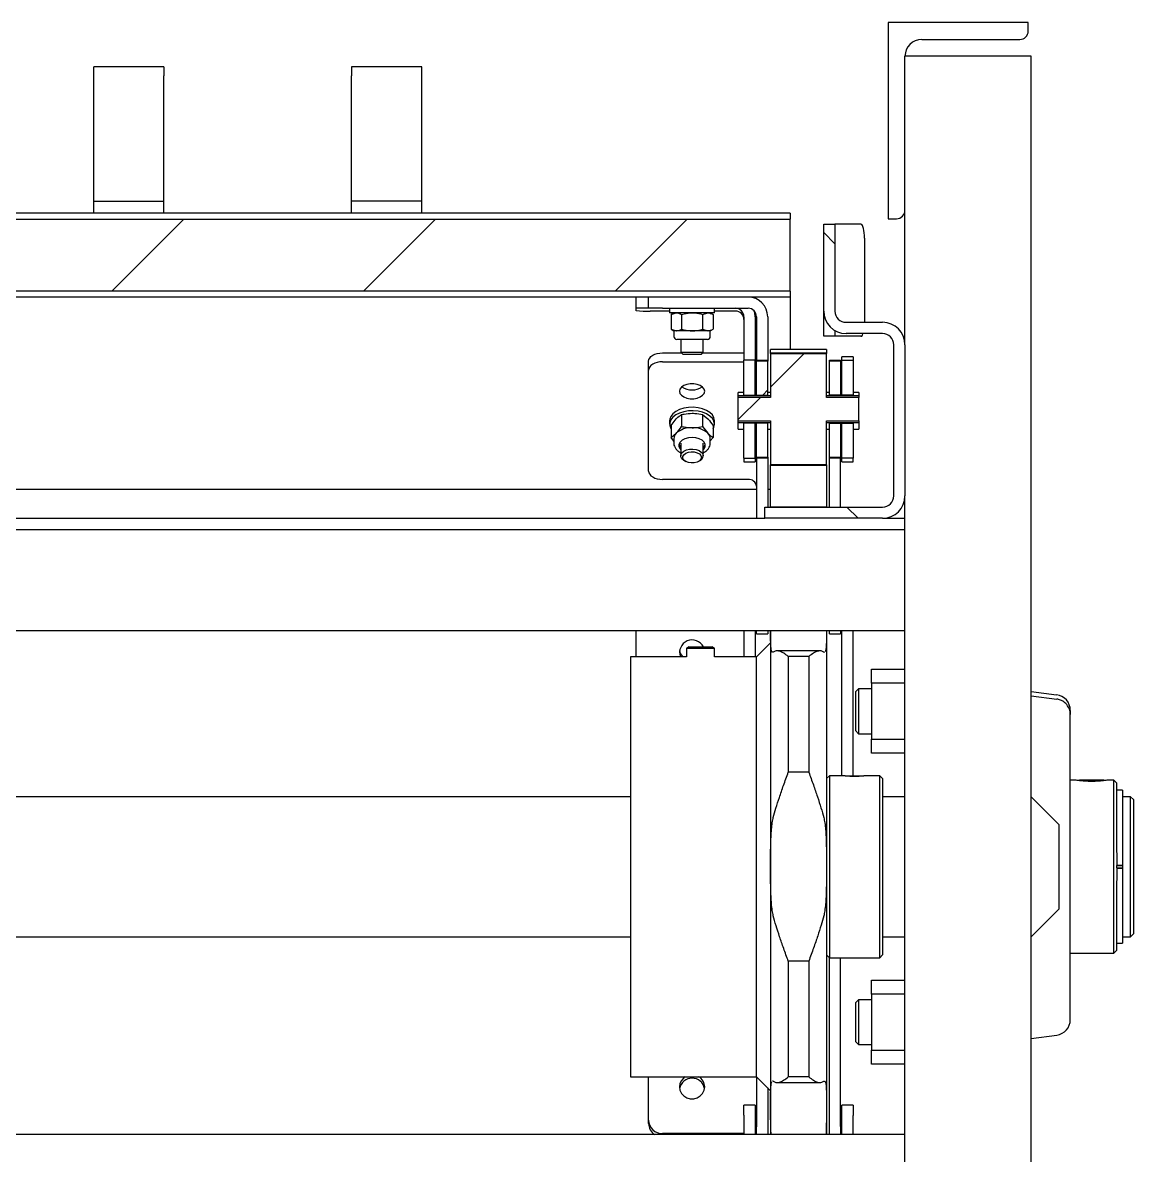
# Model space of a CAD drawing. Header units: millimetres. Extents: x 0 to 11880, y 0 to 8400.
# Drawn here: x 3288.1 to 3684.5, y 4178.7 to 4583.2 of the extents above; entities that cross this region are included whole.
import ezdxf

# ---------------------------------------------------------------- set-up
doc = ezdxf.new("R2010")
doc.units = ezdxf.units.MM
doc.header["$LTSCALE"] = 20

msp = doc.modelspace()

# ---------------------------------------------------------------- hatches: boundary and pattern name
at = {"linetype": 'Continuous', "lineweight": 18}
h = msp.add_hatch(dxfattribs=at)
h.set_pattern_fill('ANSI31', scale=20, style=0)
edge = h.paths.add_edge_path(flags=0)
edge.add_line((3647.02, 4580.22), (3647.02, 4583.22))
edge.add_line((3647.02, 4583.22), (3597.02, 4583.22))
edge.add_line((3597.02, 4583.22), (3597.02, 4513.22))
edge.add_line((3597.02, 4513.22), (3600.02, 4513.22))
edge.add_arc((3600.02, 4516.22), 3, 270, 360)
edge.add_line((3603.02, 4516.22), (3603.02, 4571.22))
edge.add_arc((3609.02, 4571.22), 6, 90, 180, ccw=False)
edge.add_line((3609.02, 4577.22), (3644.02, 4577.22))
edge.add_arc((3644.02, 4580.22), 3, 270, 360)
h = msp.add_hatch(dxfattribs=at)
h.set_pattern_fill('ANSI31', scale=20, style=0)
h.paths.add_polyline_path([(3182.02, 4487.36), (3562.02, 4487.36), (3562.02, 4513.06), (3182.02, 4513.06)], flags=0)
h = msp.add_hatch(dxfattribs=at)
h.set_pattern_fill('ANSI31', scale=20, angle=90, style=0)
edge = h.paths.add_edge_path(flags=0)
edge.add_line((3553.02, 4410.22), (3553.02, 4406.22))
edge.add_line((3553.02, 4406.22), (3595.02, 4406.22))
edge.add_arc((3595.02, 4414.22), 8, 270, 360)
edge.add_line((3603.02, 4414.22), (3603.02, 4468.22))
edge.add_arc((3595.02, 4468.22), 8, 0, 90)
edge.add_line((3595.02, 4476.22), (3582.02, 4476.22))
edge.add_arc((3582.02, 4480.22), 4, 180, 270, ccw=False)
edge.add_line((3578.02, 4480.22), (3578.02, 4511.22))
edge.add_line((3578.02, 4511.22), (3574.02, 4511.22))
edge.add_line((3574.02, 4511.22), (3574.02, 4480.22))
edge.add_arc((3582.02, 4480.22), 8, 180, 270)
edge.add_line((3582.02, 4472.22), (3595.02, 4472.22))
edge.add_arc((3595.02, 4468.22), 4, 0, 90, ccw=False)
edge.add_line((3599.02, 4468.22), (3599.02, 4414.22))
edge.add_arc((3595.02, 4414.22), 4, 270, 360, ccw=False)
edge.add_line((3595.02, 4410.22), (3553.02, 4410.22))
h = msp.add_hatch(dxfattribs=at)
h.set_pattern_fill('ANSI31', scale=20, style=0)
h.paths.add_polyline_path([(3543.52, 4449.42), (3543.52, 4441), (3555.02, 4441), (3555.02, 4425.33), (3575.02, 4425.33), (3575.02, 4441), (3586.52, 4441), (3586.52, 4449.42), (3575.02, 4449.42), (3575.02, 4465.09), (3555.02, 4465.09), (3555.02, 4449.42)], flags=0)
h = msp.add_hatch(dxfattribs=at)
h.set_pattern_fill('ANSI31', scale=20, style=0)
h.paths.add_polyline_path([(3549.52, 4450.25), (3549.52, 4462.71), (3545.52, 4462.71), (3545.52, 4450.25)], flags=0)
h = msp.add_hatch(dxfattribs=at)
h.set_pattern_fill('ANSI31', scale=20, style=0)
h.paths.add_polyline_path([(3550.02, 4462.37), (3550.02, 4450.25), (3554.02, 4450.25), (3554.02, 4462.37)], flags=0)
h = msp.add_hatch(dxfattribs=at)
h.set_pattern_fill('ANSI31', scale=20, style=0)
h.paths.add_polyline_path([(3576.02, 4450.25), (3580.02, 4450.25), (3580.02, 4462.36), (3576.02, 4462.36)], flags=0)
h = msp.add_hatch(dxfattribs=at)
h.set_pattern_fill('ANSI31', scale=20, style=0)
h.paths.add_polyline_path([(3584.52, 4462.71), (3580.52, 4462.71), (3580.52, 4450.25), (3584.52, 4450.25)], flags=0)
h = msp.add_hatch(dxfattribs=at)
h.set_pattern_fill('ANSI31', scale=20, style=0)
h.paths.add_polyline_path([(3545.52, 4440.17), (3545.52, 4427.71), (3549.52, 4427.71), (3549.52, 4440.17)], flags=0)
h = msp.add_hatch(dxfattribs=at)
h.set_pattern_fill('ANSI31', scale=20, style=0)
h.paths.add_polyline_path([(3554.02, 4428.05), (3554.02, 4440.17), (3550.02, 4440.17), (3550.02, 4428.05)], flags=0)
h = msp.add_hatch(dxfattribs=at)
h.set_pattern_fill('ANSI31', scale=20, style=0)
h.paths.add_polyline_path([(3580.02, 4440.17), (3576.02, 4440.17), (3576.02, 4428.05), (3580.02, 4428.05)], flags=0)
h = msp.add_hatch(dxfattribs=at)
h.set_pattern_fill('ANSI31', scale=20, style=0)
h.paths.add_polyline_path([(3584.52, 4427.71), (3584.52, 4440.17), (3580.52, 4440.17), (3580.52, 4427.71)], flags=0)
h = msp.add_hatch(dxfattribs=at)
h.set_pattern_fill('ANSI31', scale=20, style=0)
h.paths.add_polyline_path([(3575.02, 4425.22), (3555.02, 4425.22), (3555.02, 4410.22), (3575.02, 4410.22)], flags=0)

# ---------------------------------------------------------------- linework, layer by layer
at = {"color": 7, "linetype": 'Continuous', "lineweight": 25}
for p, q in [((3597.02, 4583.22), (3597.02, 4513.22)), ((3647.02, 4583.22), (3597.02, 4583.22)), ((3647.02, 4580.22), (3647.02, 4583.22)), ((3609.02, 4577.22), (3644.02, 4577.22)), ((3603.02, 4516.22), (3603.02, 4571.22)), ((3648.02, 4571.22), (3603.02, 4571.22)), ((3648.02, 3931.22), (3648.02, 4571.22)), ((3338.52, 4567.47), (3313.52, 4567.47)), ((3313.52, 4564.25), (3313.52, 4567.47)), ((3338.52, 4567.47), (3338.52, 4564.25)), ((3430.52, 4567.47), (3405.52, 4567.47)), ((3405.52, 4567.47), (3405.52, 4564.25)), ((3430.52, 4564.25), (3430.52, 4567.47)), ((3313.52, 4519.45), (3313.52, 4564.25)), ((3338.52, 4519.45), (3338.52, 4564.25)), ((3405.52, 4519.45), (3405.52, 4564.25)), ((3430.52, 4519.45), (3430.52, 4564.25)), ((3313.52, 4519.45), (3338.52, 4519.45)), ((3313.52, 4515.21), (3313.52, 4519.45)), ((3338.52, 4515.21), (3338.52, 4519.45)), ((3430.52, 4519.45), (3405.52, 4519.45)), ((3405.52, 4515.21), (3405.52, 4519.45)), ((3430.52, 4515.21), (3430.52, 4519.45)), ((3562.02, 4515.21), (3182.02, 4515.21)), ((3562.02, 4515.21), (3562.02, 4513.06)), ((3603.02, 4468.22), (3603.02, 4516.22)), ((3182.02, 4513.06), (3562.02, 4513.06)), ((3562.02, 4487.36), (3562.02, 4513.06)), ((3574.02, 4480.22), (3574.02, 4511.22)), ((3574.02, 4511.22), (3578.02, 4511.22)), ((3578.02, 4511.22), (3578.02, 4480.22)), ((3587.31, 4511.22), (3578.02, 4511.22)), ((3597.02, 4513.22), (3600.02, 4513.22)), ((3588.6, 4506.22), (3588.6, 4476.22)), ((3562.02, 4487.36), (3182.02, 4487.36)), ((3562.02, 4487.36), (3562.02, 4485.21)), ((3562.02, 4485.21), (3182.02, 4485.21)), ((3507.02, 4481.21), (3507.02, 4485.21)), ((3511.52, 4481.21), (3511.52, 4485.21)), ((3562.02, 4485.21), (3562.02, 4479.11)), ((3507.02, 4480.37), (3507.02, 4481.21)), ((3511.52, 4481.21), (3507.02, 4481.21)), ((3516.52, 4481.21), (3511.52, 4481.21)), ((3519.02, 4480.24), (3512.02, 4480.24)), ((3516.52, 4481.21), (3547.02, 4481.21)), ((3519.02, 4481.21), (3519.02, 4479.61)), ((3535.02, 4479.61), (3519.02, 4479.61)), ((3520.52, 4479.61), (3519.51, 4479.03)), ((3519.51, 4479.03), (3521.39, 4479.61)), ((3519.51, 4479.03), (3519.51, 4473.75)), ((3523.27, 4479.03), (3523.27, 4473.75)), ((3530.77, 4479.03), (3532.65, 4479.61)), ((3530.77, 4479.03), (3530.77, 4473.75)), ((3534.52, 4479.03), (3533.52, 4479.61)), ((3534.52, 4479.03), (3534.52, 4473.75)), ((3535.02, 4479.61), (3535.02, 4481.21)), ((3542.52, 4480.24), (3535.02, 4480.24)), ((3545.52, 4478.21), (3545.52, 4462.71)), ((3549.52, 4479.04), (3549.46, 4479.95)), ((3549.52, 4479.04), (3549.52, 4478.21)), ((3549.52, 4478.21), (3549.52, 4462.71)), ((3550.02, 4478.21), (3550.02, 4462.71)), ((3554.02, 4478.21), (3554.02, 4462.71)), ((3562.02, 4479.11), (3562.02, 4470.71)), ((3574.02, 4471.22), (3574.02, 4480.22)), ((3519.51, 4473.75), (3520.52, 4473.17)), ((3519.51, 4473.75), (3521.39, 4473.17)), ((3530.77, 4473.75), (3532.65, 4473.17)), ((3533.52, 4473.17), (3534.52, 4473.75)), ((3582.02, 4476.22), (3595.02, 4476.22)), ((3520.52, 4473.17), (3520.52, 4471.13)), ((3521.39, 4473.17), (3520.52, 4473.17)), ((3527.02, 4473.17), (3521.39, 4473.17)), ((3532.5, 4470.11), (3521.54, 4470.11)), ((3523.02, 4470.11), (3523.02, 4465.5)), ((3532.65, 4473.17), (3527.02, 4473.17)), ((3531.02, 4465.5), (3531.02, 4470.11)), ((3533.52, 4473.17), (3532.65, 4473.17)), ((3533.52, 4471.13), (3533.52, 4473.17)), ((3562.02, 4470.71), (3562.02, 4466.46)), ((3578.02, 4471.22), (3574.02, 4471.22)), ((3578.02, 4473.29), (3578.02, 4471.22)), ((3587.31, 4471.22), (3578.02, 4471.22)), ((3595.02, 4472.22), (3582.02, 4472.22)), ((3523.02, 4465.5), (3523.71, 4464.81)), ((3523.02, 4465.5), (3531.02, 4465.5)), ((3530.33, 4464.81), (3531.02, 4465.5)), ((3575.02, 4466.46), (3555.02, 4466.46)), ((3555.02, 4465.21), (3555.02, 4466.46)), ((3575.02, 4466.46), (3575.02, 4465.21)), ((3599.02, 4414.22), (3599.02, 4468.22)), ((3603.02, 4468.22), (3603.02, 4414.22)), ((3511.52, 4459.11), (3511.52, 4462.31)), ((3516.52, 4465.31), (3523.21, 4465.31)), ((3516.52, 4462.11), (3545.52, 4462.11)), ((3523.71, 4464.81), (3530.33, 4464.81)), ((3530.83, 4465.31), (3545.52, 4465.31)), ((3549.52, 4462.71), (3545.52, 4462.71)), ((3545.52, 4450.25), (3545.52, 4462.71)), ((3549.52, 4450.25), (3549.52, 4462.71)), ((3550.02, 4462.37), (3550.02, 4462.71)), ((3550.02, 4462.71), (3554.02, 4462.71)), ((3554.02, 4462.37), (3550.02, 4462.37)), ((3550.02, 4450.25), (3550.02, 4462.37)), ((3554.02, 4462.71), (3554.02, 4462.37)), ((3554.02, 4450.25), (3554.02, 4462.37)), ((3575.02, 4465.21), (3555.02, 4465.21)), ((3555.02, 4465.09), (3555.02, 4465.21)), ((3555.02, 4465.09), (3555.02, 4449.42)), ((3555.02, 4465.09), (3575.02, 4465.09)), ((3575.02, 4465.21), (3575.02, 4465.09)), ((3575.02, 4449.42), (3575.02, 4465.09)), ((3576.02, 4462.71), (3580.02, 4462.71)), ((3576.02, 4462.36), (3576.02, 4462.71)), ((3576.02, 4450.25), (3576.02, 4462.36)), ((3580.02, 4462.36), (3576.02, 4462.36)), ((3580.02, 4462.71), (3580.02, 4462.36)), ((3580.02, 4462.36), (3580.02, 4450.25)), ((3584.52, 4463.93), (3580.52, 4463.93)), ((3580.52, 4462.71), (3580.52, 4463.93)), ((3580.52, 4450.25), (3580.52, 4462.71)), ((3580.52, 4462.71), (3584.52, 4462.71)), ((3584.52, 4463.93), (3584.52, 4462.71)), ((3584.52, 4462.71), (3584.52, 4450.25)), ((3511.52, 4423.1), (3511.52, 4459.11)), ((3545.52, 4451.21), (3543.52, 4451.21)), ((3543.52, 4449.96), (3543.52, 4451.21)), ((3555.02, 4449.96), (3543.52, 4449.96)), ((3543.52, 4449.42), (3543.52, 4449.96)), ((3555.02, 4449.42), (3543.52, 4449.42)), ((3543.52, 4441), (3543.52, 4449.42)), ((3545.52, 4450.25), (3549.52, 4450.25)), ((3545.52, 4450.25), (3545.52, 4449.96)), ((3550.02, 4451.21), (3549.52, 4451.21)), ((3549.52, 4450.25), (3549.52, 4449.96)), ((3550.02, 4450.25), (3554.02, 4450.25)), ((3550.02, 4450.25), (3550.02, 4449.96)), ((3555.02, 4451.21), (3554.02, 4451.21)), ((3554.02, 4450.25), (3554.02, 4449.96)), ((3576.02, 4451.21), (3575.02, 4451.21)), ((3586.52, 4449.96), (3575.02, 4449.96)), ((3586.52, 4449.42), (3575.02, 4449.42)), ((3580.02, 4450.25), (3576.02, 4450.25)), ((3576.02, 4450.25), (3576.02, 4449.96)), ((3580.52, 4451.21), (3580.02, 4451.21)), ((3580.02, 4450.25), (3580.02, 4449.96)), ((3584.52, 4450.25), (3580.52, 4450.25)), ((3580.52, 4450.25), (3580.52, 4449.96)), ((3586.52, 4451.21), (3584.52, 4451.21)), ((3584.52, 4450.25), (3584.52, 4449.96)), ((3586.52, 4451.21), (3586.52, 4449.96)), ((3586.52, 4449.96), (3586.52, 4449.42)), ((3586.52, 4441), (3586.52, 4449.42)), ((3519.02, 4441.1), (3519.02, 4439.82)), ((3519.51, 4439.36), (3521.39, 4441.77)), ((3523.27, 4443.26), (3523.27, 4439.04)), ((3530.77, 4443.26), (3532.65, 4441.77)), ((3530.77, 4443.26), (3530.77, 4439.04)), ((3535.02, 4439.82), (3535.02, 4441.1)), ((3519.51, 4439.36), (3519.51, 4435.14)), ((3530.77, 4439.04), (3532.65, 4436.62)), ((3534.52, 4439.36), (3534.52, 4435.14)), ((3543.52, 4441), (3555.02, 4441)), ((3543.52, 4440.46), (3543.52, 4441)), ((3543.52, 4440.46), (3555.02, 4440.46)), ((3543.52, 4439), (3543.52, 4440.46)), ((3543.52, 4438.05), (3543.52, 4439)), ((3543.52, 4438.05), (3545.52, 4438.05)), ((3545.52, 4440.46), (3545.52, 4440.17)), ((3549.52, 4440.17), (3545.52, 4440.17)), ((3545.52, 4427.71), (3545.52, 4440.17)), ((3549.52, 4440.46), (3549.52, 4440.17)), ((3549.52, 4427.71), (3549.52, 4440.17)), ((3549.52, 4438.05), (3550.02, 4438.05)), ((3550.02, 4440.46), (3550.02, 4440.17)), ((3550.02, 4428.05), (3550.02, 4440.17)), ((3554.02, 4440.17), (3550.02, 4440.17)), ((3554.02, 4440.46), (3554.02, 4440.17)), ((3554.02, 4428.05), (3554.02, 4440.17)), ((3554.02, 4438.05), (3555.02, 4438.05)), ((3555.02, 4441), (3555.02, 4425.33)), ((3575.02, 4441), (3586.52, 4441)), ((3575.02, 4425.33), (3575.02, 4441)), ((3575.02, 4440.46), (3586.52, 4440.46)), ((3575.02, 4438.05), (3576.02, 4438.05)), ((3576.02, 4440.46), (3576.02, 4440.17)), ((3576.02, 4440.17), (3580.02, 4440.17)), ((3576.02, 4428.05), (3576.02, 4440.17)), ((3580.02, 4440.46), (3580.02, 4440.17)), ((3580.02, 4440.17), (3580.02, 4428.05)), ((3580.02, 4438.05), (3580.52, 4438.05)), ((3580.52, 4440.46), (3580.52, 4440.17)), ((3580.52, 4427.71), (3580.52, 4440.17)), ((3580.52, 4440.17), (3584.52, 4440.17)), ((3584.52, 4440.46), (3584.52, 4440.17)), ((3584.52, 4440.17), (3584.52, 4427.71)), ((3584.52, 4438.05), (3586.52, 4438.05)), ((3586.52, 4441), (3586.52, 4440.46)), ((3586.52, 4440.46), (3586.52, 4438.05)), ((3519.51, 4435.14), (3521.39, 4436.62)), ((3520.52, 4433.83), (3519.51, 4435.14)), ((3520.52, 4434.67), (3520.52, 4433.04)), ((3523.02, 4433.04), (3523.02, 4428.54)), ((3531.02, 4428.54), (3531.02, 4433.04)), ((3534.52, 4435.14), (3533.52, 4433.84)), ((3533.52, 4433.04), (3533.52, 4434.67)), ((3522.77, 4429.71), (3523.02, 4429.36)), ((3531.02, 4429.36), (3531.31, 4429.79)), ((3524.37, 4426.74), (3524.83, 4426.5)), ((3529.21, 4426.5), (3529.66, 4426.74)), ((3545.52, 4427.71), (3549.52, 4427.71)), ((3545.52, 4427.71), (3545.52, 4426.39)), ((3545.52, 4426.38), (3545.52, 4426.39)), ((3545.52, 4426.38), (3549.52, 4426.38)), ((3549.52, 4427.71), (3549.52, 4426.39)), ((3549.52, 4426.39), (3549.52, 4426.38)), ((3550.02, 4428.05), (3554.02, 4428.05)), ((3550.02, 4427.71), (3550.02, 4428.05)), ((3554.02, 4427.71), (3550.02, 4427.71)), ((3550.02, 4427.71), (3550.02, 4406.22)), ((3554.02, 4428.05), (3554.02, 4427.71)), ((3554.02, 4427.71), (3554.02, 4410.22)), ((3575.02, 4425.33), (3555.02, 4425.33)), ((3555.02, 4425.22), (3555.02, 4425.33)), ((3555.02, 4410.22), (3555.02, 4425.22)), ((3555.02, 4425.22), (3575.02, 4425.22)), ((3575.02, 4425.33), (3575.02, 4425.22)), ((3575.02, 4425.22), (3575.02, 4410.22)), ((3576.02, 4427.71), (3576.02, 4428.05)), ((3576.02, 4428.05), (3580.02, 4428.05)), ((3580.02, 4427.71), (3576.02, 4427.71)), ((3576.02, 4410.22), (3576.02, 4427.71)), ((3580.02, 4428.05), (3580.02, 4427.71)), ((3580.02, 4410.22), (3580.02, 4427.71)), ((3584.52, 4427.71), (3580.52, 4427.71)), ((3580.52, 4426.39), (3580.52, 4427.71)), ((3580.52, 4426.38), (3580.52, 4426.39)), ((3580.52, 4426.38), (3584.52, 4426.38)), ((3584.52, 4426.39), (3584.52, 4427.71)), ((3584.52, 4426.39), (3584.52, 4426.38)), ((3547.02, 4420.1), (3516.52, 4420.1)), ((3194.02, 4416.69), (3550.02, 4416.69)), ((3554.02, 4416.69), (3555.02, 4416.69)), ((3603.02, 4406.22), (3603.02, 4414.22)), ((3553.02, 4410.22), (3595.02, 4410.22)), ((3553.02, 4406.22), (3553.02, 4410.22)), ((3575.02, 4410.22), (3555.02, 4410.22)), ((3191.02, 4406.22), (3553.02, 4406.22)), ((3595.02, 4406.22), (3553.02, 4406.22)), ((3595.02, 4406.22), (3603.02, 4406.22)), ((3603.02, 4405.22), (3603.02, 4406.22)), ((3603.02, 4402.22), (3603.02, 4405.22)), ((3141.02, 4402.22), (3603.02, 4402.22)), ((3603.02, 4396.22), (3603.02, 4402.22)), ((3603.02, 4369.22), (3603.02, 4396.22)), ((3603.02, 4366.22), (3603.02, 4369.22)), ((3141.02, 4366.22), (3603.02, 4366.22)), ((3507.02, 4356.82), (3507.02, 4366.22)), ((3545.52, 4366.22), (3545.52, 4356.82)), ((3549.52, 4366.22), (3549.52, 4356.82)), ((3550.02, 4365), (3550.02, 4366.22)), ((3550.02, 4365), (3554.02, 4365)), ((3554.02, 4366.22), (3554.02, 4365)), ((3555.02, 4366.22), (3555.02, 4281.82)), ((3575.02, 4366.22), (3575.02, 4281.82)), ((3576.02, 4365), (3576.02, 4366.22)), ((3576.02, 4365), (3580.02, 4365)), ((3580.02, 4366.22), (3580.02, 4365)), ((3580.52, 4314.32), (3580.52, 4366.22)), ((3584.52, 4314.32), (3584.52, 4366.22)), ((3603.02, 4136.44), (3603.02, 4366.22)), ((3525.85, 4360.32), (3525.02, 4359.84)), ((3525.85, 4360.32), (3533.98, 4360.32)), ((3533.98, 4360.32), (3534.19, 4360.32)), ((3535.02, 4359.84), (3534.19, 4360.32)), ((3555.02, 4361.82), (3550.02, 4356.82)), ((3525.02, 4356.82), (3505.02, 4356.82)), ((3505.02, 4356.82), (3505.02, 4206.82)), ((3525.02, 4359.84), (3525.02, 4356.82)), ((3525.02, 4359.84), (3534.76, 4359.84)), ((3534.76, 4359.84), (3535.02, 4359.84)), ((3535.02, 4356.82), (3535.02, 4359.84)), ((3550.02, 4356.82), (3535.02, 4356.82)), ((3550.02, 4206.82), (3550.02, 4356.82)), ((3556.01, 4358.41), (3555.78, 4358.38)), ((3572.69, 4358.89), (3557.34, 4358.89)), ((3568.67, 4356.87), (3561.37, 4356.87)), ((3561.37, 4356.87), (3561.37, 4315.58)), ((3568.67, 4356.87), (3568.67, 4315.58)), ((3591.02, 4347.32), (3591.02, 4352.32)), ((3591.02, 4352.32), (3603.02, 4352.32)), ((3586.42, 4345.32), (3585.32, 4344.22)), ((3585.32, 4344.22), (3585.32, 4330.42)), ((3591.02, 4345.32), (3586.42, 4345.32)), ((3586.42, 4345.32), (3586.42, 4329.32)), ((3603.02, 4347.32), (3591.02, 4347.32)), ((3591.02, 4347.32), (3591.02, 4327.32)), ((3648.02, 4344.43), (3657.1, 4343.23)), ((3648.02, 4342.87), (3657.19, 4341.66)), ((3662.02, 4337.62), (3662.02, 4336.13)), ((3662.02, 4227.2), (3662.02, 4336.13)), ((3585.32, 4330.42), (3586.42, 4329.32)), ((3586.42, 4329.32), (3591.02, 4329.32)), ((3591.02, 4327.32), (3603.02, 4327.32)), ((3591.02, 4322.32), (3591.02, 4327.32)), ((3603.02, 4322.32), (3591.02, 4322.32)), ((3568.67, 4315.58), (3561.37, 4315.58)), ((3576.02, 4314.32), (3575.02, 4313.32)), ((3581.62, 4314.32), (3576.02, 4314.32)), ((3576.02, 4314.32), (3576.02, 4249.32)), ((3581.71, 4314.32), (3588.33, 4314.32)), ((3594.02, 4314.32), (3588.38, 4314.32)), ((3595.02, 4313.32), (3594.02, 4314.32)), ((3594.02, 4249.32), (3594.02, 4314.32)), ((3595.02, 4313.32), (3595.02, 4250.32)), ((3664.01, 4312.72), (3662.02, 4312.72)), ((3665.3, 4312.72), (3665.13, 4312.56)), ((3673.94, 4312.72), (3665.3, 4312.72)), ((3674.11, 4312.56), (3673.94, 4312.72)), ((3677.52, 4312.72), (3675.29, 4312.72)), ((3678.62, 4311.62), (3677.52, 4312.72)), ((3677.52, 4281.82), (3677.52, 4312.72)), ((3678.62, 4286.85), (3678.62, 4311.62)), ((3680.62, 4309.11), (3678.62, 4309.11)), ((3680.62, 4309.11), (3680.62, 4289.88)), ((3505.02, 4306.82), (3239.02, 4306.82)), ((3603.02, 4306.82), (3595.02, 4306.82)), ((3648.02, 4306.82), (3658.02, 4296.82)), ((3683.52, 4306.82), (3680.77, 4306.82)), ((3680.77, 4281.82), (3680.77, 4306.82)), ((3684.52, 4305.82), (3683.52, 4306.82)), ((3683.52, 4256.82), (3683.52, 4306.82)), ((3684.52, 4305.82), (3684.52, 4257.82)), ((3658.02, 4266.82), (3658.02, 4296.82)), ((3680.62, 4289.88), (3680.62, 4286.85)), ((3678.62, 4286.72), (3678.62, 4286.71)), ((3678.62, 4286.71), (3678.62, 4286.07)), ((3678.62, 4286.07), (3678.62, 4282.32)), ((3680.62, 4286.85), (3680.62, 4286.71)), ((3680.62, 4286.71), (3680.62, 4286.07)), ((3680.62, 4286.07), (3680.62, 4282.32)), ((3555.02, 4281.82), (3555.02, 4196.95)), ((3575.02, 4281.82), (3575.02, 4196.95)), ((3677.52, 4250.92), (3677.52, 4281.82)), ((3678.62, 4282.32), (3680.62, 4282.32)), ((3678.62, 4282.32), (3678.62, 4282.31)), ((3678.62, 4281.82), (3678.62, 4282.21)), ((3678.62, 4281.43), (3678.62, 4281.82)), ((3678.62, 4281.33), (3678.62, 4281.32)), ((3678.62, 4281.32), (3680.62, 4281.32)), ((3678.62, 4281.32), (3678.62, 4277.57)), ((3678.83, 4282.21), (3680.55, 4282.21)), ((3678.83, 4281.43), (3680.55, 4281.43)), ((3680.62, 4282.32), (3680.62, 4282.21)), ((3680.62, 4281.43), (3680.62, 4281.32)), ((3680.62, 4281.32), (3680.62, 4277.57)), ((3680.77, 4256.82), (3680.77, 4281.82)), ((3678.62, 4277.57), (3678.62, 4276.93)), ((3678.62, 4276.93), (3678.62, 4276.92)), ((3678.62, 4252.02), (3678.62, 4276.79)), ((3680.62, 4277.57), (3680.62, 4276.93)), ((3680.62, 4276.93), (3680.62, 4276.79)), ((3680.62, 4276.79), (3680.62, 4273.76)), ((3680.62, 4273.76), (3680.62, 4254.52)), ((3658.02, 4266.82), (3648.02, 4256.82)), ((3239.02, 4256.82), (3505.02, 4256.82)), ((3595.02, 4256.82), (3603.02, 4256.82)), ((3680.77, 4256.82), (3683.52, 4256.82)), ((3683.52, 4256.82), (3684.52, 4257.82)), ((3677.52, 4250.92), (3678.62, 4252.02)), ((3678.62, 4254.52), (3680.62, 4254.52)), ((3568.67, 4248.06), (3561.37, 4248.06)), ((3561.37, 4248.06), (3561.37, 4206.77)), ((3568.67, 4248.06), (3568.67, 4206.77)), ((3575.02, 4250.32), (3576.02, 4249.32)), ((3576.02, 4249.32), (3594.02, 4249.32)), ((3576.02, 4189), (3576.02, 4249.32)), ((3580.02, 4189), (3580.02, 4249.32)), ((3594.02, 4249.32), (3595.02, 4250.32)), ((3662.02, 4250.92), (3677.52, 4250.92)), ((3591.02, 4236.32), (3591.02, 4241.32)), ((3591.02, 4241.32), (3603.02, 4241.32)), ((3603.02, 4236.32), (3591.02, 4236.32)), ((3591.02, 4236.32), (3591.02, 4216.32)), ((3586.42, 4234.32), (3585.32, 4233.22)), ((3585.32, 4233.22), (3585.32, 4219.42)), ((3591.02, 4234.32), (3586.42, 4234.32)), ((3586.42, 4234.32), (3586.42, 4218.32)), ((3585.32, 4219.42), (3586.42, 4218.32)), ((3648.02, 4220.49), (3657.19, 4221.7)), ((3586.42, 4218.32), (3591.02, 4218.32)), ((3591.02, 4216.32), (3603.02, 4216.32)), ((3591.02, 4211.32), (3591.02, 4216.32)), ((3603.02, 4211.32), (3591.02, 4211.32)), ((3505.02, 4206.82), (3550.02, 4206.82)), ((3511.52, 4191.3), (3511.52, 4206.82)), ((3550.02, 4206.82), (3555.02, 4201.82)), ((3550.02, 4206.82), (3550.02, 4188.99)), ((3568.67, 4206.77), (3561.37, 4206.77)), ((3554.02, 4202.82), (3554.02, 4188.99)), ((3557.35, 4204.75), (3572.69, 4204.75)), ((3574.03, 4205.22), (3574.26, 4205.26)), ((3549.52, 4196.64), (3545.52, 4196.64)), ((3545.52, 4193.04), (3545.52, 4196.64)), ((3549.52, 4196.64), (3549.52, 4193.04)), ((3555.02, 4196.95), (3555.02, 4186.22)), ((3575.02, 4196.95), (3575.02, 4186.22)), ((3584.52, 4196.64), (3580.52, 4196.64)), ((3580.52, 4193.03), (3580.52, 4196.64)), ((3584.52, 4196.64), (3584.52, 4193.03)), ((3511.52, 4190.08), (3511.52, 4191.3)), ((3545.52, 4193.04), (3545.52, 4186.22)), ((3549.52, 4193.04), (3549.52, 4186.22)), ((3580.52, 4186.22), (3580.52, 4193.03)), ((3584.52, 4186.22), (3584.52, 4193.03)), ((3545.52, 4186.53), (3516.52, 4186.53)), ((3550.02, 4186.22), (3550.02, 4188.99)), ((3554.02, 4188.99), (3554.02, 4186.22)), ((3576.02, 4186.22), (3576.02, 4189)), ((3580.02, 4189), (3580.02, 4186.22)), ((3603.02, 4186.22), (3141.02, 4186.22))]:
    msp.add_line(p, q, dxfattribs=at)
at = {"color": 7, "linetype": 'Continuous', "lineweight": 25, "flags": 128}
for points in [[(3588.6, 4506.22), (3588.58, 4507.19), (3588.5, 4508.13), (3588.38, 4509), (3588.22, 4509.75), (3588.03, 4510.38), (3587.8, 4510.84), (3587.56, 4511.12), (3587.31, 4511.22)], [(3549.52, 4478.21), (3549.38, 4479.57), (3549.21, 4480.25)], [(3587.31, 4471.22), (3587.56, 4471.32), (3587.8, 4471.6), (3588.03, 4472.06), (3588.08, 4472.22)], [(3511.52, 4462.31), (3511.62, 4462.89), (3511.9, 4463.46), (3512.36, 4463.98), (3512.98, 4464.43), (3513.74, 4464.8), (3514.61, 4465.08), (3515.54, 4465.25), (3516.52, 4465.31)], [(3516.52, 4462.11), (3515.54, 4462.05), (3514.61, 4461.88), (3513.74, 4461.6), (3512.98, 4461.23), (3512.36, 4460.78), (3511.9, 4460.26), (3511.62, 4459.69), (3511.52, 4459.11)], [(3550.02, 4464.77), (3549.7, 4464.88), (3549.52, 4464.94)], [(3531.52, 4451.61), (3531.34, 4452.37), (3530.8, 4453.07), (3529.97, 4453.65), (3528.89, 4454.06), (3527.66, 4454.28), (3526.38, 4454.28), (3525.15, 4454.06), (3524.07, 4453.65), (3523.23, 4453.07), (3522.7, 4452.37), (3522.52, 4451.61), (3522.7, 4450.85), (3523.23, 4450.15), (3524.07, 4449.57), (3525.15, 4449.15), (3526.38, 4448.93), (3527.66, 4448.93), (3528.89, 4449.15), (3529.97, 4449.57), (3530.8, 4450.15), (3531.34, 4450.85), (3531.52, 4451.61)], [(3535.02, 4441.1), (3534.83, 4442.14), (3534.28, 4443.12), (3533.39, 4444.01), (3532.2, 4444.76), (3530.77, 4445.35), (3529.16, 4445.73), (3527.45, 4445.9), (3525.72, 4445.84), (3524.06, 4445.56), (3522.53, 4445.08), (3521.21, 4444.41), (3520.16, 4443.58), (3519.44, 4442.64), (3519.07, 4441.62), (3519.02, 4441.1)], [(3535.02, 4439.82), (3534.83, 4440.86), (3534.28, 4441.84), (3533.39, 4442.73), (3532.2, 4443.48), (3530.77, 4444.07), (3529.16, 4444.45), (3527.45, 4444.62), (3525.72, 4444.56), (3524.06, 4444.28), (3522.53, 4443.8), (3521.21, 4443.13), (3520.16, 4442.3), (3519.44, 4441.36), (3519.07, 4440.34), (3519.07, 4439.31), (3519.44, 4438.29), (3519.51, 4438.16)], [(3534.52, 4438.16), (3534.83, 4438.79), (3535.02, 4439.82)], [(3531.02, 4430.73), (3531.31, 4431.05), (3531.69, 4431.82), (3531.69, 4432.63), (3531.31, 4433.4), (3530.58, 4434.08), (3529.57, 4434.61), (3528.35, 4434.94), (3527.02, 4435.05), (3525.69, 4434.94), (3524.47, 4434.61), (3523.46, 4434.08), (3522.73, 4433.4), (3522.35, 4432.63), (3522.35, 4431.82), (3522.73, 4431.05), (3523.02, 4430.73)], [(3522.35, 4432.63), (3522.73, 4431.87), (3523.02, 4431.54)], [(3524.37, 4426.74), (3524.09, 4426.91), (3523.42, 4427.5), (3523.06, 4428.18), (3523.06, 4428.9), (3523.42, 4429.58), (3524.09, 4430.17), (3525.02, 4430.62), (3526.13, 4430.88), (3527.32, 4430.93), (3528.48, 4430.77), (3529.51, 4430.42), (3530.32, 4429.89), (3530.84, 4429.25), (3531.02, 4428.54), (3531.02, 4428.54)], [(3530.33, 4427.99), (3530.15, 4427.34), (3529.63, 4426.77), (3528.83, 4426.32), (3527.83, 4426.06), (3526.75, 4426.01), (3525.69, 4426.17), (3524.78, 4426.52), (3524.11, 4427.04), (3523.75, 4427.66), (3523.75, 4428.31), (3524.11, 4428.93), (3524.78, 4429.45), (3525.69, 4429.81), (3526.75, 4429.97), (3527.83, 4429.91), (3528.83, 4429.65), (3529.63, 4429.21), (3530.15, 4428.63), (3530.33, 4427.99)], [(3531.02, 4431.54), (3531.31, 4431.87), (3531.68, 4432.63)], [(3511.52, 4423.1), (3511.62, 4422.51), (3511.9, 4421.95), (3512.36, 4421.43), (3512.98, 4420.98), (3513.74, 4420.6), (3514.61, 4420.33), (3515.54, 4420.16), (3516.52, 4420.1)], [(3524.6, 4206.82), (3524.07, 4206.44), (3523.23, 4205.52), (3522.7, 4204.41), (3522.52, 4203.21), (3522.7, 4202), (3523.23, 4200.89), (3524.07, 4199.97), (3525.15, 4199.31), (3526.38, 4198.96), (3527.66, 4198.96), (3528.89, 4199.31), (3529.97, 4199.97), (3530.8, 4200.89), (3531.34, 4202), (3531.52, 4203.21)]]:
    msp.add_lwpolyline(points, dxfattribs=at)
at = {"color": 7, "linetype": 'Continuous', "lineweight": 25}
for centre, radius, start, end in [((3644.02, 4580.22), 3, 270, 0), ((3609.02, 4571.22), 6, 90, 180), ((3600.02, 4516.22), 3, 270, 0), ((3547.02, 4478.21), 7, 0, 90), ((3510.77, 4529.01), 48.78, 265.5903, 271.4673), ((3542.52, 4478.21), 3, 0, 90), ((3542.52, 4477.24), 3, 0.0095, 90.0094), ((3547.02, 4478.21), 3, 0, 90), ((3582.02, 4480.22), 8, 180, 270), ((3582.02, 4480.22), 4, 180, 270), ((3595.02, 4468.22), 8, 0, 90), ((3521.54, 4471.13), 1.02, 180, 270), ((3532.5, 4471.13), 1.02, 270, 0), ((3595.02, 4468.22), 4, 0, 90), ((3547.94, 4459.69), 2.08, 0.6944, 40.6138), ((3527.02, 4458.37), 6.31, 234.9321, 305.0679), ((3526.63, 4430.61), 7.98, 87.1802, 131.0438), ((3527.41, 4430.61), 7.98, 48.9562, 92.8198), ((3523.35, 4434.58), 2.83, 133.7857, 178.0978), ((3530.69, 4434.58), 2.83, 1.9022, 46.2143), ((3528.82, 4428.78), 2.21, 292.3591, 353.7054), ((3547.29, 4417.36), 2.75, 7.0533, 95.6366), ((3595.02, 4414.22), 8, 270, 0), ((3595.02, 4414.22), 4, 270, 0), ((3527.06, 4358.33), 4.47, 26.4698, 199.7077), ((3526.72, 4359.68), 4.2, 188.7313, 222.9261), ((3656.36, 4337.62), 5.66, 0, 82.5), ((3585.02, 4346.72), 32.58, 264.0105, 275.915), ((3680.55, 4305.53), 0.215, 287.5973, 0), ((3680.55, 4258.1), 0.215, 0, 72.4027), ((3656.47, 4227.2), 5.55, 277.5, 0), ((3527.26, 4203.16), 4.26, 0.5826, 59.258), ((3526.92, 4201.86), 4.41, 88.6622, 170.4391), ((3527.12, 4201.86), 4.41, 9.5609, 91.3378), ((3516.4, 4191.42), 4.89, 181.4233, 271.3559), ((3516.22, 4190.11), 4.7, 180.4181, 236.0312), ((3549.35, 4187.61), 0.693, 284.4177, 346.0764)]:
    msp.add_arc(centre, radius, start, end, dxfattribs=at)
for points, knots in [([(3521.39, 4479.61), (3521.43, 4479.61), (3522.07, 4479.6), (3522.69, 4479.3), (3523.27, 4479.03)], [0, 0, 0, 0, 0.0702148, 1, 1, 1, 1]), ([(3523.27, 4479.03), (3523.58, 4479.12), (3524.8, 4479.46), (3526.08, 4479.54), (3527.02, 4479.61)], [0, 0, 0, 0, 0.257551, 1, 1, 1, 1]), ([(3527.02, 4479.61), (3527.36, 4479.6), (3528.63, 4479.57), (3529.87, 4479.26), (3530.77, 4479.03)], [0, 0, 0, 0, 0.268634, 1, 1, 1, 1]), ([(3532.65, 4479.61), (3532.69, 4479.61), (3533.33, 4479.6), (3533.95, 4479.3), (3534.52, 4479.03)], [0, 0, 0, 0, 0.070215, 1, 1, 1, 1]), ([(3521.39, 4473.17), (3521.43, 4473.17), (3522.07, 4473.18), (3522.69, 4473.47), (3523.27, 4473.75)], [0, 0, 0, 0, 0.070215, 1, 1, 1, 1]), ([(3523.27, 4473.75), (3523.58, 4473.66), (3524.8, 4473.32), (3526.08, 4473.23), (3527.02, 4473.17)], [0, 0, 0, 0, 0.2575513, 1, 1, 1, 1]), ([(3527.02, 4473.17), (3527.36, 4473.18), (3528.63, 4473.21), (3529.87, 4473.52), (3530.77, 4473.75)], [0, 0, 0, 0, 0.268634, 1, 1, 1, 1]), ([(3532.65, 4473.17), (3532.69, 4473.17), (3533.33, 4473.18), (3533.95, 4473.47), (3534.52, 4473.75)], [0, 0, 0, 0, 0.070215, 1, 1, 1, 1]), ([(3521.39, 4441.77), (3521.43, 4441.82), (3522.07, 4442.47), (3522.69, 4442.88), (3523.27, 4443.26)], [0, 0, 0, 0, 0.0702148, 1, 1, 1, 1]), ([(3523.27, 4443.26), (3523.58, 4443.33), (3524.8, 4443.6), (3526.08, 4443.67), (3527.02, 4443.73)], [0, 0, 0, 0, 0.257551, 1, 1, 1, 1]), ([(3527.02, 4443.73), (3527.36, 4443.72), (3528.63, 4443.69), (3529.87, 4443.44), (3530.77, 4443.26)], [0, 0, 0, 0, 0.268634, 1, 1, 1, 1]), ([(3532.65, 4441.77), (3532.69, 4441.73), (3533.33, 4441.06), (3533.95, 4440.18), (3534.52, 4439.36)], [0, 0, 0, 0, 0.0702148, 1, 1, 1, 1]), ([(3521.39, 4436.62), (3521.43, 4436.67), (3522.07, 4437.34), (3522.69, 4438.22), (3523.27, 4439.04)], [0, 0, 0, 0, 0.070215, 1, 1, 1, 1]), ([(3523.27, 4439.04), (3523.58, 4438.97), (3524.8, 4438.7), (3526.08, 4438.63), (3527.02, 4438.57)], [0, 0, 0, 0, 0.2575513, 1, 1, 1, 1]), ([(3527.02, 4438.57), (3527.36, 4438.58), (3528.63, 4438.61), (3529.87, 4438.86), (3530.77, 4439.04)], [0, 0, 0, 0, 0.268634, 1, 1, 1, 1]), ([(3520.54, 4433.03), (3520.53, 4432.98), (3520.48, 4432.61), (3520.7, 4431.92), (3521.17, 4431.04), (3521.95, 4430.28), (3522.58, 4429.81), (3523, 4429.64), (3523.02, 4429.63)], [0, 0, 0, 0, 0.032844, 0.265903, 0.496916, 0.735693, 0.985873, 1, 1, 1, 1]), ([(3531.02, 4429.66), (3531.23, 4429.76), (3531.84, 4430.05), (3532.57, 4430.7), (3533.18, 4431.56), (3533.5, 4432.35), (3533.48, 4432.85), (3533.48, 4433.04)], [0, 0, 0, 0, 0.140157, 0.406748, 0.641302, 0.866126, 1, 1, 1, 1]), ([(3532.65, 4436.62), (3532.69, 4436.58), (3533.33, 4435.93), (3533.95, 4435.52), (3534.52, 4435.14)], [0, 0, 0, 0, 0.070215, 1, 1, 1, 1]), ([(3555.64, 4358.36), (3555.54, 4358.48), (3555.35, 4358.74), (3555.19, 4359.83), (3555.09, 4361.4), (3555.03, 4363.49), (3555.02, 4365.19), (3555.02, 4366.16), (3555.02, 4366.22)], [0, 0, 0, 0, 0.19965, 0.393668, 0.593293, 0.787723, 0.987743, 1, 1, 1, 1]), ([(3575.02, 4366.22), (3575.02, 4365.6), (3575.01, 4364.19), (3574.98, 4362.27), (3574.91, 4360.51), (3574.78, 4359.17), (3574.62, 4358.73), (3574.54, 4358.52)], [0, 0, 0, 0, 0.151726, 0.347121, 0.562877, 0.784925, 1, 1, 1, 1]), ([(3561.37, 4356.87), (3560.81, 4357.3), (3559.69, 4358.17), (3558.23, 4358.82), (3556.95, 4358.99), (3556.32, 4358.61), (3556.01, 4358.41)], [0, 0, 0, 0, 0.244841, 0.491556, 0.744588, 1, 1, 1, 1]), ([(3574.03, 4358.41), (3573.73, 4358.6), (3573.13, 4358.98), (3571.88, 4358.84), (3570.41, 4358.21), (3569.25, 4357.32), (3568.67, 4356.87)], [0, 0, 0, 0, 0.244509, 0.49122, 0.744545, 1, 1, 1, 1]), ([(3574.26, 4358.35), (3574.25, 4358.34), (3574.18, 4358.29), (3574.1, 4358.36), (3574.03, 4358.41)], [0, 0, 0, 0, 0.263971, 1, 1, 1, 1]), ([(3662.02, 4336.13), (3662, 4336.47), (3661.95, 4337.44), (3661.37, 4338.97), (3660.15, 4340.44), (3658.68, 4341.35), (3657.63, 4341.57), (3657.19, 4341.66)], [0, 0, 0, 0, 0.128184, 0.36429, 0.599732, 0.834046, 1, 1, 1, 1]), ([(3556.01, 4299.37), (3556.31, 4300.45), (3556.91, 4302.64), (3558.16, 4306.51), (3559.63, 4310.78), (3560.79, 4313.98), (3561.37, 4315.58)], [0, 0, 0, 0, 0.244509, 0.49122, 0.744545, 1, 1, 1, 1]), ([(3568.67, 4315.58), (3569.23, 4314.04), (3570.35, 4310.96), (3571.81, 4306.72), (3573.09, 4302.77), (3573.72, 4300.5), (3574.03, 4299.37)], [0, 0, 0, 0, 0.244841, 0.491556, 0.744588, 1, 1, 1, 1]), ([(3675.29, 4312.72), (3675.24, 4312.71), (3675.14, 4312.69), (3674.33, 4312.58), (3673.08, 4312.43), (3671.4, 4312.3), (3669.44, 4312.25), (3667.44, 4312.32), (3665.68, 4312.48), (3664.48, 4312.64), (3663.92, 4312.72), (3663.99, 4312.71), (3664.01, 4312.71)], [0, 0, 0, 0, 0.092617, 0.186659, 0.286263, 0.394185, 0.509145, 0.627449, 0.745569, 0.859451, 0.96453, 1, 1, 1, 1]), ([(3555.02, 4281.82), (3555.02, 4282.82), (3555.02, 4284.83), (3555.06, 4287.9), (3555.13, 4290.97), (3555.27, 4293.89), (3555.49, 4296.47), (3555.74, 4298.25), (3555.94, 4299.11), (3556.01, 4299.37)], [0, 0, 0, 0, 0.140838, 0.284844, 0.443855, 0.607504, 0.766013, 0.929164, 1, 1, 1, 1]), ([(3574.03, 4299.37), (3574.16, 4298.76), (3574.43, 4297.53), (3574.68, 4295.13), (3574.85, 4292.37), (3574.95, 4289.32), (3575, 4286.03), (3575.02, 4283.5), (3575.02, 4282.09), (3575.02, 4281.82)], [0, 0, 0, 0, 0.157971, 0.320531, 0.478508, 0.641049, 0.79936, 0.962223, 1, 1, 1, 1]), ([(3556.01, 4264.27), (3555.88, 4264.88), (3555.61, 4266.11), (3555.36, 4268.51), (3555.18, 4271.27), (3555.09, 4274.32), (3555.03, 4277.61), (3555.02, 4280.14), (3555.02, 4281.55), (3555.02, 4281.82)], [0, 0, 0, 0, 0.157971, 0.320531, 0.478508, 0.641049, 0.79936, 0.962223, 1, 1, 1, 1]), ([(3575.02, 4281.82), (3575.02, 4280.82), (3575.01, 4278.81), (3574.98, 4275.74), (3574.91, 4272.67), (3574.77, 4269.75), (3574.55, 4267.17), (3574.3, 4265.39), (3574.09, 4264.53), (3574.03, 4264.27)], [0, 0, 0, 0, 0.1408378, 0.2848437, 0.443855, 0.6075039, 0.7660134, 0.929164, 1, 1, 1, 1]), ([(3561.37, 4248.06), (3560.81, 4249.6), (3559.69, 4252.68), (3558.23, 4256.92), (3556.95, 4260.87), (3556.32, 4263.14), (3556.01, 4264.27)], [0, 0, 0, 0, 0.2448408, 0.4915555, 0.7445881, 1, 1, 1, 1]), ([(3574.03, 4264.27), (3573.73, 4263.19), (3573.13, 4261), (3571.88, 4257.13), (3570.41, 4252.85), (3569.25, 4249.66), (3568.67, 4248.06)], [0, 0, 0, 0, 0.2445094, 0.4912196, 0.7445445, 1, 1, 1, 1]), ([(3556.01, 4205.22), (3556.31, 4205.04), (3556.91, 4204.66), (3558.16, 4204.8), (3559.63, 4205.43), (3560.79, 4206.32), (3561.37, 4206.77)], [0, 0, 0, 0, 0.244509, 0.49122, 0.744545, 1, 1, 1, 1]), ([(3568.67, 4206.77), (3569.23, 4206.34), (3570.35, 4205.47), (3571.81, 4204.82), (3573.09, 4204.65), (3573.72, 4205.03), (3574.03, 4205.22)], [0, 0, 0, 0, 0.244841, 0.491556, 0.744588, 1, 1, 1, 1]), ([(3555.02, 4196.95), (3555.02, 4197.73), (3555.02, 4199.31), (3555.06, 4201.37), (3555.13, 4203.13), (3555.26, 4204.47), (3555.42, 4204.9), (3555.5, 4205.12)], [0, 0, 0, 0, 0.183858, 0.371853, 0.579435, 0.793072, 1, 1, 1, 1]), ([(3555.78, 4205.29), (3555.79, 4205.3), (3555.85, 4205.35), (3555.94, 4205.28), (3556.01, 4205.22)], [0, 0, 0, 0, 0.263971, 1, 1, 1, 1]), ([(3574.4, 4205.28), (3574.5, 4205.15), (3574.69, 4204.9), (3574.85, 4203.8), (3574.95, 4202.24), (3575, 4200.15), (3575.02, 4198.3), (3575.02, 4197.16), (3575.02, 4196.95)], [0, 0, 0, 0, 0.193059, 0.380673, 0.573708, 0.76172, 0.955138, 1, 1, 1, 1]), ([(3555.22, 4186.22), (3555.21, 4186.38), (3555.15, 4187.69), (3555.09, 4190.1), (3555.03, 4193.34), (3555.02, 4195.57), (3555.02, 4196.73), (3555.02, 4196.95)], [0, 0, 0, 0, 0.042592, 0.341002, 0.631645, 0.930647, 1, 1, 1, 1]), ([(3575.02, 4196.95), (3575.02, 4196.12), (3575.01, 4194.44), (3574.98, 4191.53), (3574.92, 4188.76), (3574.84, 4186.93), (3574.81, 4186.22)], [0, 0, 0, 0, 0.258669, 0.523157, 0.815202, 1, 1, 1, 1])]:
    msp.add_open_spline(points, degree=3, knots=knots, dxfattribs=at)

doc.saveas('drawing.dxf')
